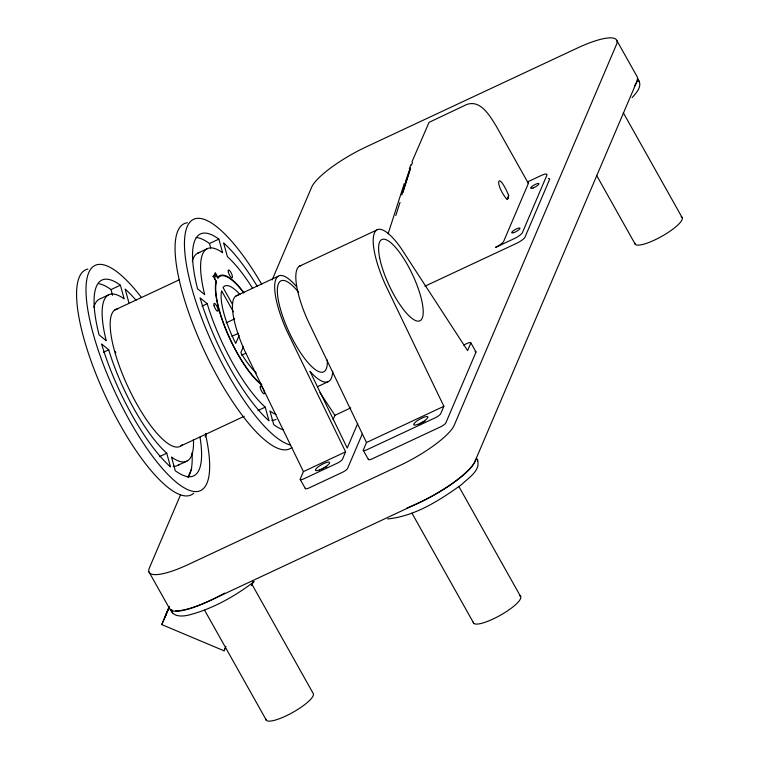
<?xml version="1.0" encoding="UTF-8"?>
<svg xmlns="http://www.w3.org/2000/svg" width="759" height="759" viewBox="0 0 759 759"><rect width="100%" height="100%" fill="white"/><g stroke="black" fill="none" stroke-linecap="round" stroke-linejoin="round"><path stroke-width="1.14" d="M411.558 165.054L412.45 162.54M402.906 192.53L410.562 167.986L401.824 194.921M388.086 233.848L404.319 183.393M405.505 181.562L409.319 170.547M508.625 195.253L508.407 198.412L506.908 199.294C494.583 184.94 496.974 168.251 508.625 195.253L507.211 199.152M400.012 202.406L395.79 215.518M409.329 168.896L410.875 164.675M225.148 648.3L224.057 650.805L161.781 624.6L169.361 606.479M224.057 650.805L225.897 646.364M411.966 161.819L429.063 122.351L466.842 104.448C480.864 99.543 490.001 116.26 496.149 125.985L528.264 183.204M252.681 582.836L251.485 585.701L253.307 581.366M167.777 610.264L164.931 617.124L169.38 606.65M168.375 608.784L169.219 606.764M251.428 585.531L252.851 582.115M169.494 606.422L161.781 624.6M243.791 292.917A61.488 17.656 64.9 0 0 217.842 278.373L215.926 274.957L214.541 278.202L216.467 281.636A61.488 17.656 64.9 0 0 228.279 334.899A61.488 17.656 64.9 0 0 261.76 384.538M239.18 335.336L235.745 343.41A50.673 14.554 64.9 0 1 221.619 290.83L233.43 311.873M243.383 346.702L240.84 352.669A50.673 14.554 64.9 0 0 256.333 373.011M180.557 494.783L149.419 567.836A54.05 12.894 -29.3 0 0 188.403 564.459L399.433 465.703A54.05 12.894 -29.3 0 0 454.243 425.192L616.422 44.648A54.05 12.894 -29.3 0 0 577.438 48.026L366.407 146.781A54.05 12.894 -29.3 0 0 311.607 187.293L272.101 279.976M187.995 477.335L191.714 468.607M205.186 436.985L206.581 433.721M251.694 585.037L252.804 582.428M345.62 451.842L303.41 471.595L300.251 479.014A5.408 1.29 -29.3 0 0 304.15 478.682L336.977 463.322A5.408 1.29 -29.3 0 0 342.451 459.271L345.62 451.842L286.646 330.44A55.673 15.986 64.9 0 1 275.194 281.418A55.673 15.986 64.9 0 1 296.522 286.608M333.087 419.594L334.909 415.315L350.791 407.887M357.717 423.465L347.233 448.057L309.966 371.331A61.081 17.542 64.9 0 0 332.698 371.236M362.394 433.693L347.594 468.426A5.408 1.29 -29.3 0 1 342.11 472.477L309.283 487.838A5.408 1.29 -29.3 0 1 305.384 488.17M443.863 406.312L366.483 442.516L363.324 449.945A5.408 1.29 -29.3 0 0 367.223 449.603L435.22 417.792A5.408 1.29 -29.3 0 0 440.704 413.74L443.863 406.312L385.344 284.606A55.673 15.986 64.9 0 1 374.396 233.06A55.673 15.986 64.9 0 1 400.724 247.757L467.601 350.62L470.76 343.191A5.408 1.29 -29.3 0 0 466.87 343.533L463.683 345.022M632.124 97.56C636.042 93.291 642.674 86.317 638.471 80.16M254.237 581.622C234.901 596.251 213.251 608.557 189.703 614.818C183.251 616.507 172.872 617.608 170.538 609.23A56.327 13.434 -29.3 0 0 172.597 610.35M98.774 283.724A108.11 31.043 64.9 0 1 111.004 289.587L120.377 285.204L124.153 298.866A91.886 26.385 64.9 0 0 106.232 340.696L99.087 334.899A108.11 31.043 64.9 0 1 120.377 285.204M196.097 237.51A108.11 31.043 64.9 0 1 209.484 243.506L218.858 239.113L222.634 252.775A91.886 26.385 64.9 0 0 204.712 294.615L197.568 288.818A108.11 31.043 64.9 0 1 218.858 239.113M108.67 294.843L99.296 299.226A91.886 26.385 64.9 0 0 93.841 307.3M197.776 253.145L207.15 248.762M114.713 310.042L179.124 279.9M212.71 276.456L215.926 274.957M103.528 352.233L108.736 349.795A91.886 26.385 64.9 0 0 166.743 453.218L170.509 466.889A108.11 31.043 64.9 0 1 101.602 343.998L108.736 349.795M202.008 306.143L207.216 303.704A91.886 26.385 64.9 0 0 265.223 407.137L268.99 420.799A108.11 31.043 64.9 0 1 200.082 297.917L207.216 303.704M236.03 295.963L278.23 276.21M299.302 266.267L376.682 230.062M226.097 322.888L234.664 318.884M527.552 181.885L541.101 175.547A8.112 1.935 -29.3 0 1 546.954 175.035L522.429 232.586A8.112 1.935 -29.3 0 1 514.204 238.658L495.447 247.434A8.112 1.935 -29.3 0 0 503.672 241.362L528.198 183.811A8.112 1.935 -29.3 0 0 527.847 182.862M231.912 336.313L238.335 333.305M241.542 355.231L245.821 353.22M424.917 286.209L516.775 243.231A8.112 1.935 -29.3 0 0 524.991 237.159L549.516 179.617A8.112 1.935 -29.3 0 0 548.302 178.612M180.936 445.894L244.275 416.255M159.447 456.633L166.743 453.218M257.927 410.553L265.223 407.137M317.328 386.767L327.916 381.805M177.597 465.485L186.97 461.102M387.688 518.957C415.154 516.139 439.651 500.352 461.595 484.584C467.867 478.303 482.145 469.755 476.956 459.148M319.966 392.574L334.909 415.315M616.877 40.588L637.427 77.209A54.05 12.894 -29.3 0 1 636.981 81.27L474.792 461.814A54.05 12.894 -29.3 0 1 419.983 502.325L208.953 601.081A54.05 12.894 -29.3 0 1 169.523 608.519L148.973 571.897M639.448 81.915L637.389 78.253A56.327 13.434 -29.3 0 1 634.391 85.985M623.253 112.626L682.208 217.691M596.583 175.367L635.311 244.37M470.808 342.793L475.95 351.948M476.386 458.161L477.923 460.903M458.844 486.462L520.693 596.669M411.947 513.15L473.796 623.357M363.276 450.353L368.419 459.508M232.596 304.539L223.042 287.509A50.673 14.554 64.9 0 1 239.967 294.539M300.203 479.422L305.346 488.578M251.485 583.5L313.334 693.707A27.03 6.442 -29.3 0 1 290.858 713.469A27.03 6.442 -29.3 0 1 265.906 719.086M204.588 610.179L266.437 720.386M171.61 611.137L172.587 612.893M303.41 471.595L244.436 350.184A55.673 15.986 64.9 0 1 238.174 295.242M366.483 442.516L307.964 320.81A55.673 15.986 64.9 0 1 301.437 265.508M209.484 243.506L210.736 248.06M128.907 302.718L125.131 289.056A108.11 31.043 64.9 0 1 135.994 300.222M111.004 289.587L112.569 295.279M224.645 593.13A56.327 13.434 -29.3 0 1 184.693 609.733M183.65 609.961A56.327 13.434 -29.3 0 1 180.67 610.483M179.75 610.606A56.327 13.434 -29.3 0 1 175.69 610.815M475.741 459.593A56.327 13.434 -29.3 0 1 406.995 507.98M519.611 595.682A27.03 6.442 -29.3 0 1 500.779 615.018A27.03 6.442 -29.3 0 1 473.255 622.057M681.127 216.704A27.03 6.442 -29.3 0 1 662.294 236.04A27.03 6.442 -29.3 0 1 634.78 243.07M283.088 429.812A108.11 31.043 64.9 0 1 273.752 424.661L269.976 410.998A91.886 26.385 64.9 0 0 275.953 414.499M257.32 286.466A108.11 31.043 64.9 0 0 223.611 242.975L227.387 256.637A91.886 26.385 64.9 0 1 252.595 288.297M192.321 261.219A91.886 26.385 64.9 0 1 199.807 252.462M276.077 419.404A91.886 26.385 64.9 0 1 271.779 420.239M290.631 445.068A124.324 35.701 64.9 0 1 211.505 341.673A124.324 35.701 64.9 0 1 189.968 222.083A124.324 35.701 64.9 0 1 261.656 284.208M291.902 447.421A124.324 35.701 64.9 0 1 204.124 350.411A124.324 35.701 64.9 0 1 187.473 222.757M261.637 384.898A62.162 17.855 64.9 0 1 228.051 334.852A62.162 17.855 64.9 0 1 216.078 281.295L213.507 276.703L215.233 272.642L217.861 277.32A62.162 17.855 64.9 0 1 243.876 292.642M182.236 444.67A75.672 21.736 64.9 0 1 128.812 388.608A75.672 21.736 64.9 0 1 117.692 308.875M115.795 352.793A4.734 1.357 64.9 0 1 115.434 351.702M199.987 437.146A108.11 31.043 64.9 0 1 175.272 470.741L171.496 457.079A91.886 26.385 64.9 0 0 193.422 439.546M191.97 452.829A108.11 31.043 64.9 0 1 188.213 476.851M179.371 464.261A91.886 26.385 64.9 0 1 173.299 466.32M205.366 433.664A124.324 35.701 64.9 0 1 165.168 471.586A124.324 35.701 64.9 0 1 87.162 305.422A124.324 35.701 64.9 0 1 141.402 297.414M193.744 493.217A124.324 35.701 64.9 0 1 106.753 398.873A124.324 35.701 64.9 0 1 87.873 269.028M327.3 360.013A50.265 14.44 64.9 0 1 304.672 358.552A50.265 14.44 64.9 0 1 277.538 294.511A50.265 14.44 64.9 0 1 298.638 292.338M321.731 469.432A4.734 1.129 -29.3 0 1 323.751 468.151M325.877 467.155A4.734 1.129 -29.3 0 1 326.797 466.851M475.087 351.683A5.408 1.29 -29.3 0 1 475.902 352.347L445.837 422.896A5.408 1.29 -29.3 0 1 440.362 426.947L372.356 458.759A5.408 1.29 -29.3 0 1 368.457 459.1M419.974 423.901A4.734 1.129 -29.3 0 1 425.04 421.321M514.09 232.539A4.734 1.129 -29.3 0 0 519.962 228.203A4.734 1.129 -29.3 0 0 513.407 230.679A4.734 1.129 -29.3 0 0 514.09 232.539M533.074 187.985A4.734 1.129 -29.3 0 0 538.947 183.65A4.734 1.129 -29.3 0 0 532.391 186.135A4.734 1.129 -29.3 0 0 533.074 187.985M228.402 272.358A4.326 1.243 64.9 0 0 232.121 277.822A4.326 1.243 64.9 0 0 230.385 271.523A4.326 1.243 64.9 0 0 228.402 272.358M260.403 388.333A4.326 1.243 64.9 0 0 264.123 393.798A4.326 1.243 64.9 0 0 262.386 387.488A4.326 1.243 64.9 0 0 260.403 388.333M214.095 305.763A4.326 1.243 64.9 0 0 217.814 311.218A4.326 1.243 64.9 0 0 216.078 304.919A4.326 1.243 64.9 0 0 214.095 305.763M319.567 469.897A8.112 1.935 -29.3 0 0 329.643 462.459A8.112 1.935 -29.3 0 0 318.401 466.719A8.112 1.935 -29.3 0 0 319.567 469.897M379.69 258.032A44.866 12.884 64.9 0 0 417.507 321.104A44.866 12.884 64.9 0 0 405.458 261.305A44.866 12.884 64.9 0 0 379.69 258.032M417.82 424.366A8.112 1.935 -29.3 0 0 427.886 416.928A8.112 1.935 -29.3 0 0 416.653 421.188A8.112 1.935 -29.3 0 0 417.82 424.366"/></g></svg>
